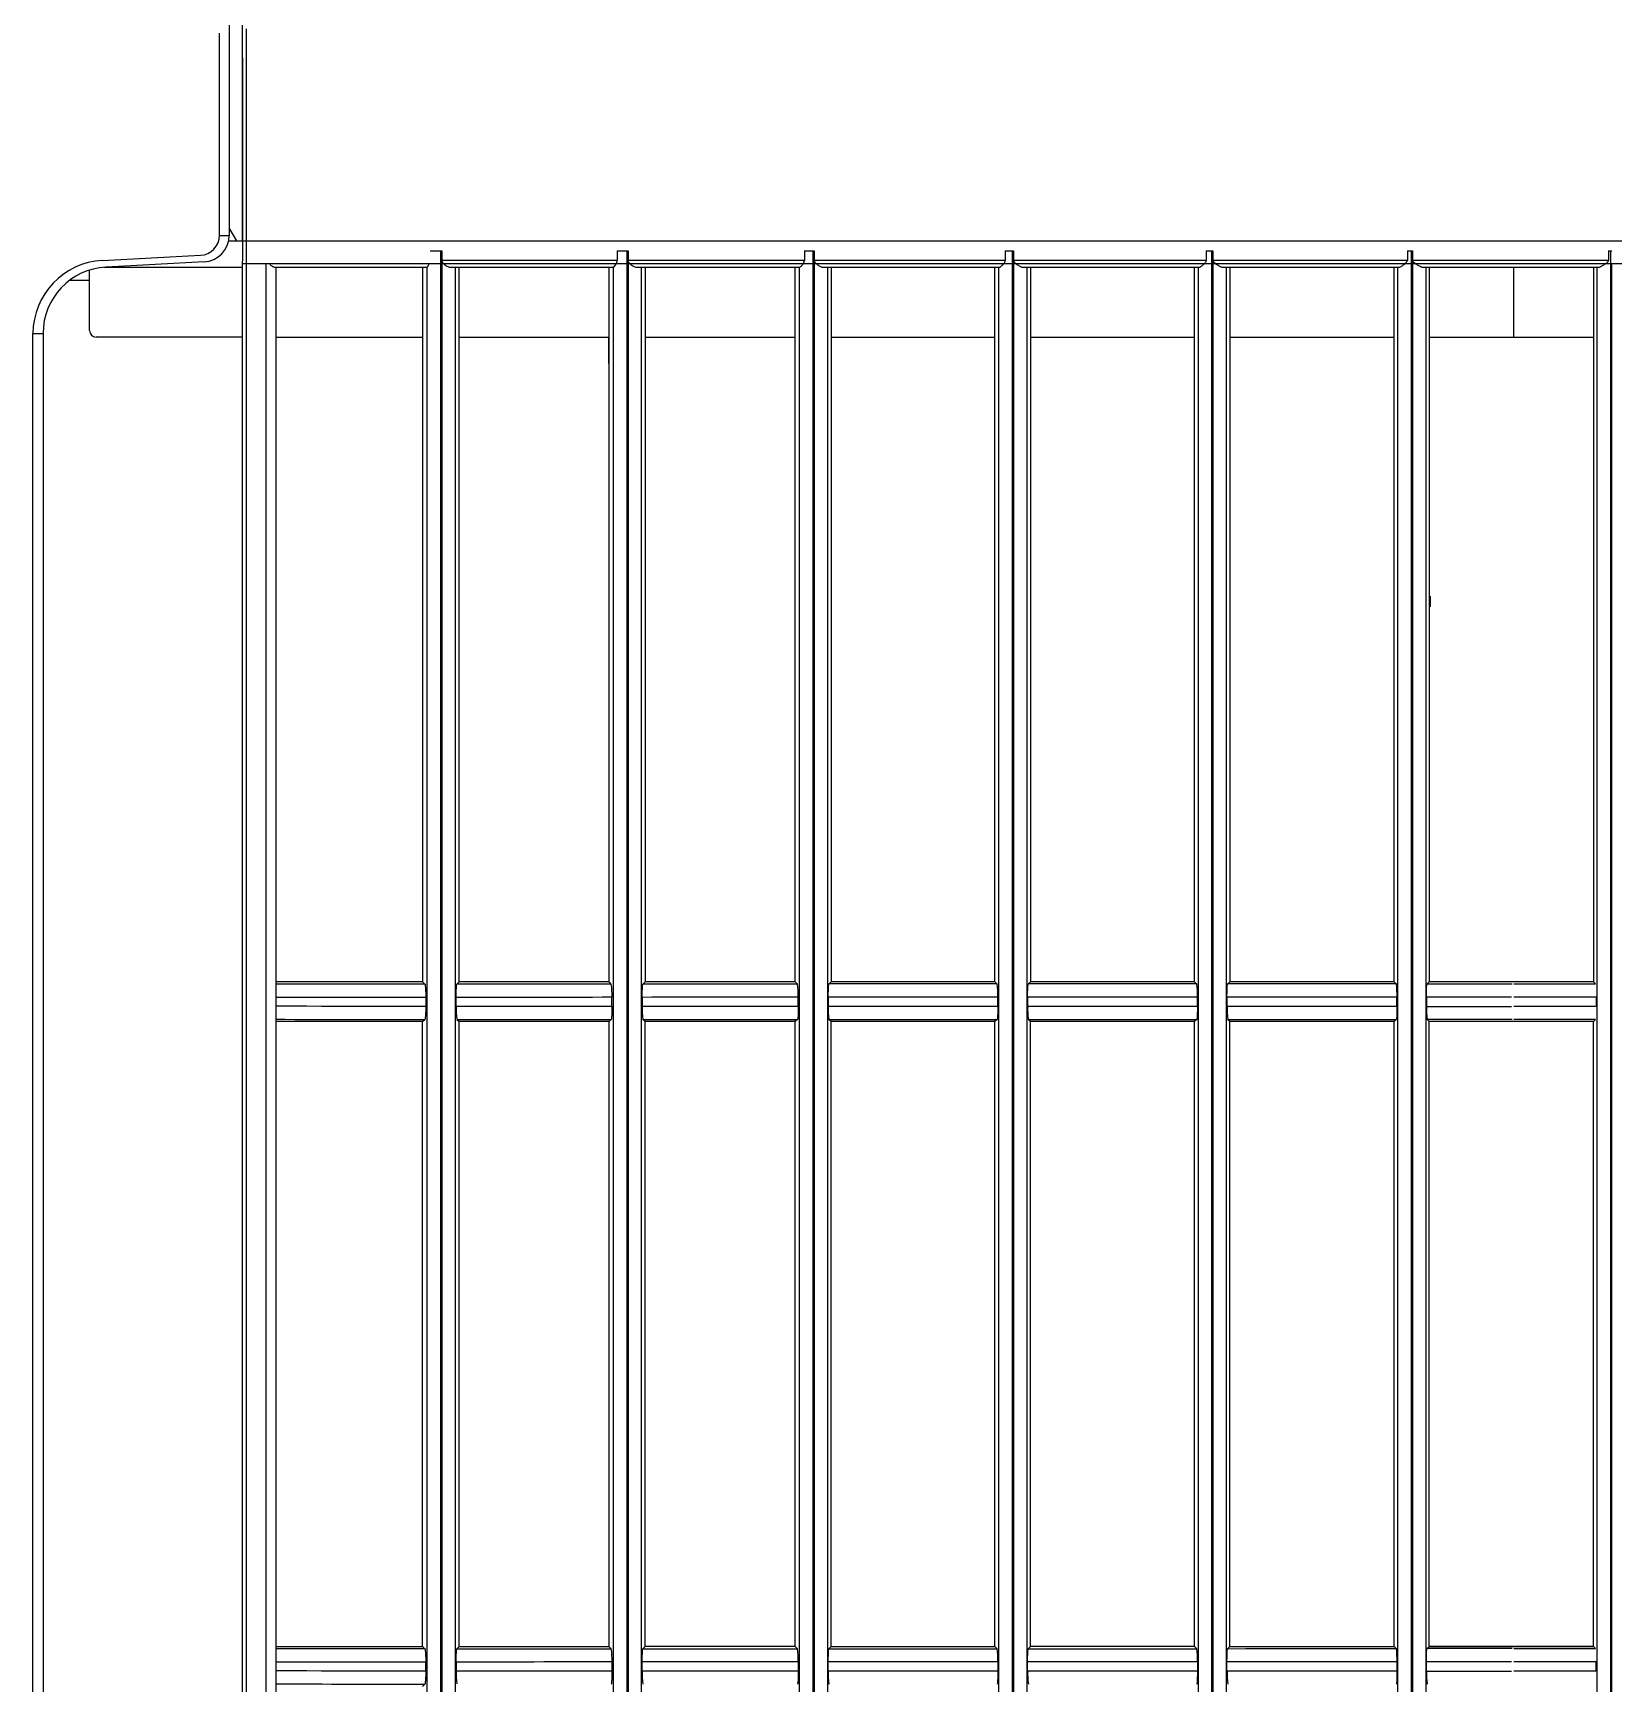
# Model space of a CAD drawing. Header units: centimetres. Extents: x 31 to 22766, y 238 to 3306.
# Drawn here: x 1686.53 to 1698.43, y 1603.71 to 1616.13 of the extents above; entities that cross this region are included whole.
import ezdxf
from ezdxf.xclip import XClip

# ---------------------------------------------------------------- set-up
doc = ezdxf.new("R2010")
doc.units = ezdxf.units.CM
doc.header["$XCLIPFRAME"] = 0

# ---------------------------------------------------------------- blocks, each defined once
blk = doc.blocks.new('fxaq 2.8 kw iç ünite')
at = {"color": 7, "linetype": 'Continuous', "true_color": 0xffffff}
for p, q in [((11468.445, 4091.157), (11468.445, 4110.176)), ((11468.62, 4110.176), (11468.62, 4091.261)), ((11468.52, 4101.536), (11468.52, 4101.561)), ((11468.52, 4101.551), (11531.12, 4101.551)), ((11468.52, 4101.536), (11468.595, 4101.536)), ((11468.601, 4101.533), (11468.595, 4101.536)), ((11468.595, 4101.536), (11468.595, 4100.061)), ((11468.606, 4101.528), (11468.601, 4101.533)), ((11468.611, 4101.523), (11468.606, 4101.528)), ((11468.615, 4101.518), (11468.611, 4101.523)), ((11531.02, 4101.561), (11468.62, 4101.561)), ((11468.618, 4101.512), (11468.615, 4101.518)), ((11468.622, 4101.507), (11468.618, 4101.512)), ((11468.626, 4101.502), (11468.622, 4101.507)), ((11468.629, 4101.496), (11468.626, 4101.502)), ((11468.632, 4101.491), (11468.629, 4101.496)), ((11468.635, 4101.486), (11468.632, 4101.491)), ((11468.638, 4101.482), (11468.635, 4101.486)), ((11468.64, 4101.477), (11468.638, 4101.482)), ((11468.642, 4101.473), (11468.64, 4101.477)), ((11468.644, 4101.469), (11468.642, 4101.473)), ((11468.645, 4101.466), (11468.644, 4101.469)), ((11468.645, 4101.462), (11468.645, 4101.466)), ((11468.645, 4100.143), (11468.645, 4101.462)), ((11530.995, 4101.451), (11468.645, 4101.451)), ((11468.645, 4101.423), (11474.02, 4101.423)), ((11469.17, 4100.187), (11469.17, 4101.423)), ((11474.02, 4101.423), (11474.036, 4101.439)), ((11474.02, 4101.423), (11474.02, 4100.187)), ((11474.036, 4100.825), (11474.036, 4101.439)), ((11474.136, 4101.444), (11474.204, 4101.444)), ((11474.136, 4101.444), (11474.136, 4100.825)), ((11474.204, 4100.825), (11474.204, 4101.444)), ((11474.32, 4101.423), (11474.304, 4101.439)), ((11474.304, 4101.439), (11474.304, 4100.825)), ((11474.32, 4101.423), (11474.32, 4100.187)), ((11479.02, 4101.423), (11474.32, 4101.423)), ((11479.02, 4101.423), (11479.036, 4101.439)), ((11479.02, 4101.423), (11479.02, 4100.83)), ((11479.02, 4100.187), (11479.02, 4101.423)), ((11479.036, 4100.825), (11479.036, 4101.439)), ((11479.204, 4101.444), (11479.136, 4101.444)), ((11479.136, 4101.444), (11479.136, 4100.825)), ((11479.204, 4100.825), (11479.204, 4101.444)), ((11469.17, 4100.825), (11468.645, 4100.825)), ((11474.036, 4100.171), (11474.036, 4100.811)), ((11474.136, 4100.807), (11474.136, 4100.166)), ((11474.304, 4100.811), (11474.304, 4100.171)), ((11479.02, 4100.825), (11479.02, 4100.187)), ((11479.136, 4100.807), (11479.136, 4100.166)), ((11468.645, 4100.187), (11474.02, 4100.187)), ((11468.645, 4100.161), (11530.995, 4100.161)), ((11471.12, 4100.19), (11470.12, 4100.19)), ((11470.2, 4100.19), (11470.2, 4100.187)), ((11471.12, 4100.194), (11471.2, 4100.194)), ((11474.02, 4100.187), (11474.036, 4100.171)), ((11474.038, 4100.17), (11474.036, 4100.171)), ((11474.039, 4100.17), (11474.038, 4100.17)), ((11474.042, 4100.17), (11474.039, 4100.17)), ((11474.045, 4100.169), (11474.042, 4100.17)), ((11474.05, 4100.169), (11474.045, 4100.169)), ((11474.055, 4100.168), (11474.05, 4100.169)), ((11474.061, 4100.168), (11474.055, 4100.168)), ((11474.067, 4100.167), (11474.061, 4100.168)), ((11474.075, 4100.167), (11474.067, 4100.167)), ((11474.082, 4100.167), (11474.075, 4100.167)), ((11474.091, 4100.167), (11474.082, 4100.167)), ((11474.099, 4100.166), (11474.091, 4100.167)), ((11474.108, 4100.166), (11474.099, 4100.166)), ((11474.117, 4100.166), (11474.108, 4100.166)), ((11474.126, 4100.166), (11474.117, 4100.166)), ((11474.136, 4100.166), (11474.126, 4100.166)), ((11474.136, 4100.166), (11474.204, 4100.166)), ((11474.32, 4100.187), (11474.304, 4100.171)), ((11479.02, 4100.187), (11474.32, 4100.187)), ((11479.02, 4100.187), (11479.036, 4100.171)), ((11479.038, 4100.17), (11479.036, 4100.171)), ((11479.039, 4100.17), (11479.038, 4100.17)), ((11479.042, 4100.17), (11479.039, 4100.17)), ((11479.045, 4100.169), (11479.042, 4100.17)), ((11479.05, 4100.169), (11479.045, 4100.169)), ((11479.055, 4100.168), (11479.05, 4100.169)), ((11479.061, 4100.168), (11479.055, 4100.168)), ((11479.067, 4100.167), (11479.061, 4100.168)), ((11479.075, 4100.167), (11479.067, 4100.167)), ((11479.082, 4100.167), (11479.075, 4100.167)), ((11479.091, 4100.167), (11479.082, 4100.167)), ((11479.099, 4100.166), (11479.091, 4100.167)), ((11479.108, 4100.166), (11479.099, 4100.166)), ((11479.117, 4100.166), (11479.108, 4100.166)), ((11479.126, 4100.166), (11479.117, 4100.166)), ((11479.136, 4100.166), (11479.126, 4100.166)), ((11479.204, 4100.166), (11479.136, 4100.166)), ((11468.52, 4100.061), (11531.12, 4100.061)), ((11468.52, 4100.023), (11468.52, 4100.061)), ((11468.52, 4100.051), (11531.12, 4100.051)), ((11468.595, 4100.061), (11468.601, 4100.065)), ((11468.601, 4100.065), (11468.606, 4100.07)), ((11468.606, 4100.07), (11468.61, 4100.075)), ((11468.61, 4100.075), (11468.615, 4100.08)), ((11468.615, 4100.08), (11468.618, 4100.086)), ((11468.618, 4100.086), (11468.622, 4100.091)), ((11468.622, 4100.091), (11468.626, 4100.097)), ((11468.626, 4100.097), (11468.629, 4100.103)), ((11468.629, 4100.103), (11468.632, 4100.108)), ((11468.632, 4100.108), (11468.635, 4100.114)), ((11468.635, 4100.114), (11468.638, 4100.119)), ((11468.638, 4100.119), (11468.64, 4100.124)), ((11468.64, 4100.124), (11468.642, 4100.129)), ((11468.642, 4100.129), (11468.644, 4100.133)), ((11468.644, 4100.133), (11468.645, 4100.138)), ((11468.645, 4100.138), (11468.645, 4100.143)), ((11468.52, 4100.023), (11468.595, 4100.023)), ((11468.595, 4100.023), (11468.595, 4098.561)), ((11468.602, 4100.02), (11468.595, 4100.023)), ((11468.607, 4100.017), (11468.602, 4100.02)), ((11468.611, 4100.012), (11468.607, 4100.017)), ((11468.615, 4100.008), (11468.611, 4100.012)), ((11468.619, 4100.003), (11468.615, 4100.008)), ((11468.623, 4099.998), (11468.619, 4100.003)), ((11468.626, 4099.993), (11468.623, 4099.998)), ((11468.63, 4099.989), (11468.626, 4099.993)), ((11468.633, 4099.984), (11468.63, 4099.989)), ((11468.636, 4099.98), (11468.633, 4099.984)), ((11468.639, 4099.976), (11468.636, 4099.98)), ((11468.641, 4099.972), (11468.639, 4099.976)), ((11468.642, 4099.968), (11468.641, 4099.972)), ((11468.644, 4099.965), (11468.642, 4099.968)), ((11468.645, 4099.962), (11468.644, 4099.965)), ((11468.645, 4099.959), (11468.645, 4099.962)), ((11468.645, 4098.64), (11468.645, 4099.959)), ((11530.995, 4099.951), (11468.645, 4099.951)), ((11474.02, 4099.924), (11468.645, 4099.924)), ((11469.17, 4098.687), (11469.17, 4099.924)), ((11474.036, 4099.94), (11474.02, 4099.924)), ((11474.02, 4099.924), (11474.02, 4098.687)), ((11474.204, 4099.945), (11474.136, 4099.945)), ((11474.204, 4099.945), (11474.214, 4099.945)), ((11474.214, 4099.945), (11474.224, 4099.945)), ((11474.224, 4099.945), (11474.233, 4099.945)), ((11474.233, 4099.945), (11474.241, 4099.945)), ((11474.241, 4099.945), (11474.25, 4099.944)), ((11474.25, 4099.944), (11474.258, 4099.944)), ((11474.258, 4099.944), (11474.266, 4099.944)), ((11474.266, 4099.944), (11474.273, 4099.944)), ((11474.273, 4099.944), (11474.28, 4099.943)), ((11474.28, 4099.943), (11474.286, 4099.943)), ((11474.286, 4099.943), (11474.291, 4099.942)), ((11474.291, 4099.942), (11474.295, 4099.942)), ((11474.295, 4099.942), (11474.299, 4099.941)), ((11474.299, 4099.941), (11474.301, 4099.941)), ((11474.301, 4099.941), (11474.303, 4099.941)), ((11474.303, 4099.941), (11474.304, 4099.94)), ((11474.304, 4099.94), (11474.32, 4099.924)), ((11479.02, 4099.924), (11474.32, 4099.924)), ((11474.32, 4099.924), (11474.32, 4098.687)), ((11479.036, 4099.94), (11479.02, 4099.924)), ((11479.02, 4099.924), (11479.02, 4099.924)), ((11479.02, 4098.688), (11479.02, 4099.924)), ((11479.036, 4099.804), (11479.036, 4099.94)), ((11479.136, 4099.945), (11479.204, 4099.945)), ((11479.204, 4099.945), (11479.214, 4099.945)), ((11479.214, 4099.945), (11479.224, 4099.945)), ((11479.224, 4099.945), (11479.233, 4099.945)), ((11479.233, 4099.945), (11479.241, 4099.945)), ((11479.241, 4099.945), (11479.25, 4099.944)), ((11479.25, 4099.944), (11479.258, 4099.944)), ((11479.258, 4099.944), (11479.266, 4099.944)), ((11479.266, 4099.944), (11479.273, 4099.944)), ((11479.273, 4099.944), (11479.28, 4099.943)), ((11479.28, 4099.943), (11479.286, 4099.943)), ((11479.286, 4099.943), (11479.291, 4099.942)), ((11479.291, 4099.942), (11479.295, 4099.942)), ((11479.295, 4099.942), (11479.299, 4099.941)), ((11479.299, 4099.941), (11479.301, 4099.941)), ((11479.301, 4099.941), (11479.303, 4099.941)), ((11479.036, 4099.673), (11479.036, 4099.804)), ((11479.036, 4099.548), (11479.036, 4099.673)), ((11479.036, 4099.425), (11479.036, 4099.548)), ((11479.036, 4099.304), (11479.036, 4099.425)), ((11479.036, 4099.184), (11479.036, 4099.304)), ((11479.036, 4099.062), (11479.036, 4099.184)), ((11479.036, 4098.936), (11479.036, 4099.062)), ((11479.036, 4098.807), (11479.036, 4098.936)), ((11479.037, 4098.671), (11479.036, 4098.807)), ((11468.645, 4098.687), (11474.02, 4098.687)), ((11474.02, 4098.687), (11474.037, 4098.671)), ((11474.038, 4098.671), (11474.037, 4098.671)), ((11474.04, 4098.67), (11474.038, 4098.671)), ((11474.042, 4098.67), (11474.04, 4098.67)), ((11474.046, 4098.669), (11474.042, 4098.67)), ((11474.05, 4098.669), (11474.046, 4098.669)), ((11474.055, 4098.669), (11474.05, 4098.669)), ((11474.061, 4098.668), (11474.055, 4098.669)), ((11474.067, 4098.668), (11474.061, 4098.668)), ((11474.075, 4098.667), (11474.067, 4098.668)), ((11474.083, 4098.667), (11474.075, 4098.667)), ((11474.091, 4098.667), (11474.083, 4098.667)), ((11474.099, 4098.667), (11474.091, 4098.667)), ((11474.108, 4098.667), (11474.099, 4098.667)), ((11474.117, 4098.666), (11474.108, 4098.667)), ((11474.126, 4098.666), (11474.117, 4098.666)), ((11474.136, 4098.666), (11474.126, 4098.666)), ((11474.136, 4098.666), (11474.204, 4098.666)), ((11474.32, 4098.687), (11474.304, 4098.671)), ((11479.02, 4098.687), (11474.32, 4098.687)), ((11479.02, 4098.687), (11479.02, 4098.688)), ((11479.02, 4098.688), (11479.037, 4098.671)), ((11479.038, 4098.671), (11479.037, 4098.671)), ((11479.04, 4098.67), (11479.038, 4098.671)), ((11479.042, 4098.67), (11479.04, 4098.67)), ((11479.046, 4098.669), (11479.042, 4098.67)), ((11479.05, 4098.669), (11479.046, 4098.669)), ((11479.055, 4098.669), (11479.05, 4098.669)), ((11479.061, 4098.668), (11479.055, 4098.669)), ((11479.067, 4098.668), (11479.061, 4098.668)), ((11479.075, 4098.667), (11479.067, 4098.668)), ((11479.083, 4098.667), (11479.075, 4098.667)), ((11479.091, 4098.667), (11479.083, 4098.667)), ((11479.099, 4098.667), (11479.091, 4098.667)), ((11479.108, 4098.667), (11479.099, 4098.667)), ((11479.117, 4098.666), (11479.108, 4098.667)), ((11479.126, 4098.666), (11479.117, 4098.666)), ((11479.136, 4098.666), (11479.126, 4098.666)), ((11479.204, 4098.666), (11479.136, 4098.666)), ((11468.52, 4098.511), (11468.52, 4098.561)), ((11468.52, 4098.561), (11531.12, 4098.561)), ((11468.52, 4098.551), (11531.12, 4098.551)), ((11468.595, 4098.561), (11468.602, 4098.564)), ((11468.602, 4098.564), (11468.607, 4098.568)), ((11468.607, 4098.568), (11468.611, 4098.573)), ((11468.611, 4098.573), (11468.615, 4098.578)), ((11468.615, 4098.578), (11468.619, 4098.583)), ((11468.619, 4098.583), (11468.623, 4098.589)), ((11468.623, 4098.589), (11468.626, 4098.594)), ((11468.626, 4098.594), (11468.63, 4098.6)), ((11468.63, 4098.6), (11468.633, 4098.605)), ((11468.633, 4098.605), (11468.636, 4098.61)), ((11468.636, 4098.61), (11468.638, 4098.616)), ((11468.638, 4098.616), (11468.641, 4098.62)), ((11468.641, 4098.62), (11468.642, 4098.625)), ((11468.642, 4098.625), (11468.644, 4098.63)), ((11468.644, 4098.63), (11468.645, 4098.635)), ((11468.645, 4098.661), (11530.995, 4098.661)), ((11468.645, 4098.635), (11468.645, 4098.64)), ((11468.52, 4098.511), (11468.595, 4098.511)), ((11468.602, 4098.509), (11468.595, 4098.511)), ((11468.595, 4098.511), (11468.595, 4097.061)), ((11468.607, 4098.506), (11468.602, 4098.509)), ((11468.612, 4098.502), (11468.607, 4098.506)), ((11468.616, 4098.498), (11468.612, 4098.502)), ((11468.62, 4098.494), (11468.616, 4098.498)), ((11468.624, 4098.49), (11468.62, 4098.494)), ((11468.627, 4098.486), (11468.624, 4098.49)), ((11468.63, 4098.482), (11468.627, 4098.486)), ((11468.633, 4098.478), (11468.63, 4098.482)), ((11468.636, 4098.474), (11468.633, 4098.478)), ((11468.639, 4098.47), (11468.636, 4098.474)), ((11468.641, 4098.467), (11468.639, 4098.47)), ((11468.643, 4098.464), (11468.641, 4098.467)), ((11468.644, 4098.461), (11468.643, 4098.464)), ((11468.645, 4098.459), (11468.644, 4098.461)), ((11468.645, 4098.456), (11468.645, 4098.459)), ((11468.645, 4097.136), (11468.645, 4098.456)), ((11530.995, 4098.451), (11468.645, 4098.451)), ((11474.02, 4098.422), (11468.645, 4098.422)), ((11469.17, 4097.188), (11469.17, 4098.422)), ((11474.037, 4098.439), (11474.02, 4098.422)), ((11474.02, 4098.422), (11474.02, 4097.188)), ((11474.204, 4098.444), (11474.136, 4098.444)), ((11474.204, 4098.444), (11474.214, 4098.444)), ((11474.204, 4098.306), (11474.204, 4098.444)), ((11474.214, 4098.444), (11474.224, 4098.444)), ((11474.224, 4098.444), (11474.233, 4098.444)), ((11474.233, 4098.444), (11474.241, 4098.444)), ((11474.241, 4098.444), (11474.25, 4098.443)), ((11474.25, 4098.443), (11474.258, 4098.443)), ((11474.258, 4098.443), (11474.266, 4098.443)), ((11474.266, 4098.443), (11474.273, 4098.443)), ((11474.273, 4098.443), (11474.28, 4098.442)), ((11474.28, 4098.442), (11474.286, 4098.442)), ((11474.286, 4098.442), (11474.291, 4098.441)), ((11474.291, 4098.441), (11474.295, 4098.441)), ((11474.295, 4098.441), (11474.298, 4098.44)), ((11474.298, 4098.44), (11474.301, 4098.44)), ((11474.301, 4098.44), (11474.303, 4098.439)), ((11474.303, 4098.439), (11474.304, 4098.439)), ((11474.304, 4098.439), (11474.32, 4098.422)), ((11474.32, 4098.422), (11474.32, 4097.188)), ((11479.02, 4098.422), (11474.32, 4098.422)), ((11479.037, 4098.439), (11479.02, 4098.422)), ((11479.02, 4098.422), (11479.02, 4097.188)), ((11479.02, 4098.422), (11479.02, 4098.422)), ((11479.037, 4098.302), (11479.037, 4098.439)), ((11479.136, 4098.444), (11479.204, 4098.444)), ((11479.204, 4098.444), (11479.214, 4098.444)), ((11479.204, 4098.306), (11479.204, 4098.444)), ((11479.214, 4098.444), (11479.224, 4098.444)), ((11479.224, 4098.444), (11479.233, 4098.444)), ((11479.233, 4098.444), (11479.241, 4098.444)), ((11479.241, 4098.444), (11479.25, 4098.443)), ((11479.25, 4098.443), (11479.258, 4098.443)), ((11479.258, 4098.443), (11479.266, 4098.443)), ((11479.266, 4098.443), (11479.273, 4098.443)), ((11479.273, 4098.443), (11479.28, 4098.442)), ((11479.28, 4098.442), (11479.286, 4098.442)), ((11479.286, 4098.442), (11479.291, 4098.441)), ((11479.291, 4098.441), (11479.295, 4098.441)), ((11479.295, 4098.441), (11479.298, 4098.44)), ((11479.298, 4098.44), (11479.301, 4098.44)), ((11479.301, 4098.44), (11479.303, 4098.439)), ((11474.204, 4098.175), (11474.204, 4098.306)), ((11479.037, 4098.172), (11479.037, 4098.302)), ((11479.204, 4098.175), (11479.204, 4098.306)), ((11474.204, 4098.049), (11474.204, 4098.175)), ((11479.037, 4098.047), (11479.037, 4098.172)), ((11479.204, 4098.049), (11479.204, 4098.175)), ((11474.204, 4097.925), (11474.204, 4098.049)), ((11479.037, 4097.924), (11479.037, 4098.047)), ((11479.204, 4097.925), (11479.204, 4098.049)), ((11474.204, 4097.804), (11474.204, 4097.925)), ((11479.037, 4097.804), (11479.037, 4097.924)), ((11479.204, 4097.804), (11479.204, 4097.925)), ((11474.204, 4097.682), (11474.204, 4097.804)), ((11479.037, 4097.683), (11479.037, 4097.804)), ((11479.204, 4097.682), (11479.204, 4097.804)), ((11474.204, 4097.559), (11474.204, 4097.682)), ((11479.037, 4097.561), (11479.037, 4097.683)), ((11479.204, 4097.559), (11479.204, 4097.682)), ((11474.204, 4097.433), (11474.204, 4097.559)), ((11479.037, 4097.436), (11479.037, 4097.561)), ((11479.204, 4097.433), (11479.204, 4097.559)), ((11474.204, 4097.303), (11474.204, 4097.433)), ((11479.037, 4097.307), (11479.037, 4097.436)), ((11479.204, 4097.303), (11479.204, 4097.433)), ((11474.204, 4097.167), (11474.204, 4097.303)), ((11479.037, 4097.172), (11479.037, 4097.307)), ((11479.204, 4097.167), (11479.204, 4097.303)), ((11468.645, 4097.188), (11474.02, 4097.188)), ((11474.02, 4097.188), (11474.037, 4097.172)), ((11474.32, 4097.188), (11474.304, 4097.172)), ((11479.02, 4097.188), (11474.32, 4097.188)), ((11479.02, 4097.188), (11479.037, 4097.172)), ((11479.02, 4097.188), (11479.02, 4097.188)), ((11468.52, 4097.061), (11531.12, 4097.061)), ((11468.52, 4096.999), (11468.52, 4097.061)), ((11468.52, 4097.051), (11531.12, 4097.051)), ((11468.595, 4097.061), (11468.602, 4097.063)), ((11468.602, 4097.063), (11468.607, 4097.067)), ((11468.607, 4097.067), (11468.611, 4097.071)), ((11468.611, 4097.071), (11468.616, 4097.076)), ((11468.616, 4097.076), (11468.62, 4097.081)), ((11468.62, 4097.081), (11468.623, 4097.086)), ((11468.623, 4097.086), (11468.627, 4097.091)), ((11468.627, 4097.091), (11468.63, 4097.097)), ((11468.63, 4097.097), (11468.633, 4097.102)), ((11468.633, 4097.102), (11468.636, 4097.107)), ((11468.636, 4097.107), (11468.639, 4097.112)), ((11468.639, 4097.112), (11468.641, 4097.117)), ((11468.641, 4097.117), (11468.643, 4097.122)), ((11468.643, 4097.122), (11468.644, 4097.127)), ((11468.644, 4097.127), (11468.645, 4097.132)), ((11468.645, 4097.161), (11530.995, 4097.161)), ((11468.645, 4097.132), (11468.645, 4097.136)), ((11474.038, 4097.171), (11474.037, 4097.172)), ((11474.04, 4097.171), (11474.038, 4097.171)), ((11474.042, 4097.17), (11474.04, 4097.171)), ((11474.046, 4097.17), (11474.042, 4097.17)), ((11474.05, 4097.169), (11474.046, 4097.17)), ((11474.055, 4097.169), (11474.05, 4097.169)), ((11474.061, 4097.169), (11474.055, 4097.169)), ((11474.067, 4097.168), (11474.061, 4097.169)), ((11474.075, 4097.168), (11474.067, 4097.168)), ((11474.083, 4097.168), (11474.075, 4097.168)), ((11474.091, 4097.167), (11474.083, 4097.168)), ((11474.099, 4097.167), (11474.091, 4097.167)), ((11474.108, 4097.167), (11474.099, 4097.167)), ((11474.117, 4097.167), (11474.108, 4097.167)), ((11474.127, 4097.167), (11474.117, 4097.167)), ((11474.137, 4097.167), (11474.127, 4097.167)), ((11474.137, 4097.167), (11474.204, 4097.167)), ((11479.038, 4097.171), (11479.037, 4097.172)), ((11479.04, 4097.171), (11479.038, 4097.171)), ((11479.042, 4097.17), (11479.04, 4097.171)), ((11479.046, 4097.17), (11479.042, 4097.17)), ((11479.05, 4097.169), (11479.046, 4097.17)), ((11479.055, 4097.169), (11479.05, 4097.169)), ((11479.061, 4097.169), (11479.055, 4097.169)), ((11479.067, 4097.168), (11479.061, 4097.169)), ((11479.075, 4097.168), (11479.067, 4097.168)), ((11479.083, 4097.168), (11479.075, 4097.168)), ((11479.091, 4097.167), (11479.083, 4097.168)), ((11479.099, 4097.167), (11479.091, 4097.167)), ((11479.108, 4097.167), (11479.099, 4097.167)), ((11479.117, 4097.167), (11479.108, 4097.167)), ((11479.127, 4097.167), (11479.117, 4097.167)), ((11479.137, 4097.167), (11479.127, 4097.167)), ((11479.204, 4097.167), (11479.137, 4097.167)), ((11468.52, 4096.999), (11468.595, 4096.999)), ((11468.595, 4096.999), (11468.595, 4095.561)), ((11468.601, 4096.998), (11468.595, 4096.999)), ((11468.607, 4096.996), (11468.601, 4096.998)), ((11468.612, 4096.993), (11468.607, 4096.996)), ((11468.616, 4096.989), (11468.612, 4096.993)), ((11468.62, 4096.986), (11468.616, 4096.989)), ((11468.624, 4096.982), (11468.62, 4096.986)), ((11468.627, 4096.978), (11468.624, 4096.982)), ((11468.631, 4096.975), (11468.627, 4096.978)), ((11468.634, 4096.971), (11468.631, 4096.975)), ((11468.637, 4096.968), (11468.634, 4096.971)), ((11468.639, 4096.965), (11468.637, 4096.968)), ((11468.641, 4096.962), (11468.639, 4096.965)), ((11468.643, 4096.96), (11468.641, 4096.962)), ((11468.644, 4096.958), (11468.643, 4096.96)), ((11468.645, 4096.956), (11468.644, 4096.958)), ((11468.645, 4096.954), (11468.645, 4096.956)), ((11468.645, 4095.633), (11468.645, 4096.954)), ((11530.995, 4096.951), (11468.645, 4096.951)), ((11474.037, 4096.938), (11474.02, 4096.921)), ((11474.204, 4096.943), (11474.137, 4096.943)), ((11474.204, 4096.805), (11474.204, 4096.943)), ((11474.204, 4096.943), (11474.214, 4096.943)), ((11474.214, 4096.943), (11474.224, 4096.943)), ((11474.224, 4096.943), (11474.233, 4096.943)), ((11474.233, 4096.943), (11474.241, 4096.942)), ((11474.241, 4096.942), (11474.25, 4096.942)), ((11474.25, 4096.942), (11474.258, 4096.942)), ((11474.258, 4096.942), (11474.266, 4096.942)), ((11474.266, 4096.942), (11474.274, 4096.941)), ((11474.274, 4096.941), (11474.28, 4096.941)), ((11474.28, 4096.941), (11474.286, 4096.941)), ((11474.286, 4096.941), (11474.291, 4096.94)), ((11474.291, 4096.94), (11474.295, 4096.94)), ((11474.295, 4096.94), (11474.298, 4096.939)), ((11474.298, 4096.939), (11474.301, 4096.939)), ((11474.301, 4096.939), (11474.302, 4096.938)), ((11474.302, 4096.938), (11474.304, 4096.938)), ((11474.304, 4096.938), (11474.32, 4096.921)), ((11479.037, 4096.938), (11479.02, 4096.921)), ((11479.037, 4096.801), (11479.037, 4096.938)), ((11479.137, 4096.943), (11479.204, 4096.943)), ((11479.204, 4096.805), (11479.204, 4096.943)), ((11479.204, 4096.943), (11479.214, 4096.943)), ((11479.214, 4096.943), (11479.224, 4096.943)), ((11479.224, 4096.943), (11479.233, 4096.943)), ((11479.233, 4096.943), (11479.241, 4096.942)), ((11479.241, 4096.942), (11479.25, 4096.942)), ((11479.25, 4096.942), (11479.258, 4096.942)), ((11479.258, 4096.942), (11479.266, 4096.942)), ((11479.266, 4096.942), (11479.274, 4096.941)), ((11479.274, 4096.941), (11479.28, 4096.941)), ((11479.28, 4096.941), (11479.286, 4096.941)), ((11479.286, 4096.941), (11479.291, 4096.94)), ((11479.291, 4096.94), (11479.295, 4096.94)), ((11479.295, 4096.94), (11479.298, 4096.939)), ((11479.298, 4096.939), (11479.301, 4096.939)), ((11479.301, 4096.939), (11479.302, 4096.938)), ((11479.302, 4096.938), (11479.304, 4096.938)), ((11474.02, 4096.921), (11468.645, 4096.921)), ((11469.17, 4095.689), (11469.17, 4096.921)), ((11474.02, 4096.921), (11474.02, 4095.689)), ((11474.204, 4096.674), (11474.204, 4096.805)), ((11474.32, 4096.921), (11474.32, 4095.689)), ((11479.02, 4096.921), (11474.32, 4096.921)), ((11479.02, 4096.921), (11479.02, 4096.921)), ((11479.02, 4096.788), (11479.02, 4096.921)), ((11479.204, 4096.674), (11479.204, 4096.805)), ((11479.02, 4096.661), (11479.02, 4096.788)), ((11479.037, 4096.671), (11479.037, 4096.801)), ((11474.204, 4096.547), (11474.204, 4096.674)), ((11479.02, 4096.539), (11479.02, 4096.661)), ((11479.037, 4096.546), (11479.037, 4096.671)), ((11479.204, 4096.547), (11479.204, 4096.674)), ((11474.204, 4096.424), (11474.204, 4096.547)), ((11479.02, 4096.42), (11479.02, 4096.539)), ((11479.037, 4096.423), (11479.037, 4096.546)), ((11479.204, 4096.424), (11479.204, 4096.547)), ((11474.204, 4096.303), (11474.204, 4096.424)), ((11479.02, 4096.303), (11479.02, 4096.42)), ((11479.037, 4096.303), (11479.037, 4096.423)), ((11479.204, 4096.303), (11479.204, 4096.424)), ((11474.204, 4096.181), (11474.204, 4096.303)), ((11474.204, 4096.059), (11474.204, 4096.181)), ((11479.02, 4096.185), (11479.02, 4096.303)), ((11479.02, 4096.067), (11479.02, 4096.185)), ((11479.037, 4096.182), (11479.037, 4096.303)), ((11479.037, 4096.06), (11479.037, 4096.182)), ((11479.204, 4096.181), (11479.204, 4096.303)), ((11479.204, 4096.059), (11479.204, 4096.181)), ((11474.204, 4095.933), (11474.204, 4096.059)), ((11479.02, 4095.946), (11479.02, 4096.067)), ((11479.037, 4095.936), (11479.037, 4096.06)), ((11479.204, 4095.933), (11479.204, 4096.059)), ((11474.204, 4095.803), (11474.204, 4095.933)), ((11479.02, 4095.82), (11479.02, 4095.946)), ((11479.037, 4095.807), (11479.037, 4095.936)), ((11479.204, 4095.803), (11479.204, 4095.933)), ((11479.02, 4095.689), (11479.02, 4095.82)), ((11468.645, 4095.689), (11474.02, 4095.689)), ((11474.02, 4095.689), (11474.037, 4095.672)), ((11474.204, 4095.667), (11474.204, 4095.803)), ((11474.32, 4095.689), (11474.304, 4095.672)), ((11479.02, 4095.689), (11474.32, 4095.689)), ((11479.02, 4095.689), (11479.037, 4095.672)), ((11479.02, 4095.689), (11479.02, 4095.689)), ((11479.037, 4095.672), (11479.037, 4095.807)), ((11479.204, 4095.667), (11479.204, 4095.803)), ((11468.52, 4095.561), (11531.12, 4095.561)), ((11468.52, 4095.489), (11468.52, 4095.561)), ((11468.595, 4095.561), (11468.601, 4095.563)), ((11468.601, 4095.563), (11468.607, 4095.566)), ((11468.607, 4095.566), (11468.612, 4095.57)), ((11468.612, 4095.57), (11468.616, 4095.574)), ((11468.616, 4095.574), (11468.62, 4095.579)), ((11468.62, 4095.579), (11468.624, 4095.584)), ((11468.624, 4095.584), (11468.627, 4095.589)), ((11468.627, 4095.589), (11468.631, 4095.594)), ((11468.631, 4095.594), (11468.634, 4095.599)), ((11468.634, 4095.599), (11468.636, 4095.604)), ((11468.636, 4095.604), (11468.639, 4095.609)), ((11468.639, 4095.609), (11468.641, 4095.614)), ((11468.641, 4095.614), (11468.643, 4095.619)), ((11468.643, 4095.619), (11468.644, 4095.624)), ((11468.644, 4095.624), (11468.645, 4095.629)), ((11468.645, 4095.661), (11530.995, 4095.661)), ((11468.645, 4095.629), (11468.645, 4095.633)), ((11474.038, 4095.672), (11474.037, 4095.672)), ((11474.04, 4095.671), (11474.038, 4095.672)), ((11474.043, 4095.671), (11474.04, 4095.671)), ((11474.046, 4095.67), (11474.043, 4095.671)), ((11474.05, 4095.67), (11474.046, 4095.67)), ((11474.055, 4095.669), (11474.05, 4095.67)), ((11474.061, 4095.669), (11474.055, 4095.669)), ((11474.068, 4095.669), (11474.061, 4095.669)), ((11474.075, 4095.668), (11474.068, 4095.669)), ((11474.083, 4095.668), (11474.075, 4095.668)), ((11474.091, 4095.668), (11474.083, 4095.668)), ((11474.099, 4095.667), (11474.091, 4095.668)), ((11474.108, 4095.667), (11474.099, 4095.667)), ((11474.117, 4095.667), (11474.108, 4095.667)), ((11474.127, 4095.667), (11474.117, 4095.667)), ((11474.137, 4095.667), (11474.127, 4095.667)), ((11474.137, 4095.667), (11474.204, 4095.667)), ((11479.038, 4095.672), (11479.037, 4095.672)), ((11479.04, 4095.671), (11479.038, 4095.672)), ((11479.043, 4095.671), (11479.04, 4095.671)), ((11479.046, 4095.67), (11479.043, 4095.671)), ((11479.05, 4095.67), (11479.046, 4095.67)), ((11479.055, 4095.669), (11479.05, 4095.67)), ((11479.061, 4095.669), (11479.055, 4095.669)), ((11479.068, 4095.669), (11479.061, 4095.669)), ((11479.075, 4095.668), (11479.068, 4095.669)), ((11479.083, 4095.668), (11479.075, 4095.668)), ((11479.091, 4095.668), (11479.083, 4095.668)), ((11479.099, 4095.667), (11479.091, 4095.668)), ((11479.108, 4095.667), (11479.099, 4095.667)), ((11479.117, 4095.667), (11479.108, 4095.667)), ((11479.127, 4095.667), (11479.117, 4095.667)), ((11479.137, 4095.667), (11479.127, 4095.667)), ((11479.204, 4095.667), (11479.137, 4095.667)), ((11468.52, 4095.551), (11531.12, 4095.551)), ((11468.52, 4095.489), (11468.595, 4095.489)), ((11468.595, 4095.489), (11468.595, 4094.161)), ((11468.645, 4094.231), (11468.645, 4095.452)), ((11530.995, 4095.451), (11468.645, 4095.451)), ((11474.037, 4095.436), (11474.02, 4095.419)), ((11474.204, 4095.442), (11474.137, 4095.442)), ((11474.204, 4095.442), (11474.214, 4095.442)), ((11474.204, 4095.315), (11474.204, 4095.442)), ((11474.214, 4095.442), (11474.224, 4095.442)), ((11474.224, 4095.442), (11474.233, 4095.441)), ((11474.233, 4095.441), (11474.241, 4095.441)), ((11474.241, 4095.441), (11474.25, 4095.441)), ((11474.25, 4095.441), (11474.258, 4095.441)), ((11474.258, 4095.441), (11474.266, 4095.44)), ((11474.266, 4095.44), (11474.274, 4095.44)), ((11474.274, 4095.44), (11474.28, 4095.44)), ((11474.28, 4095.44), (11474.286, 4095.439)), ((11474.286, 4095.439), (11474.291, 4095.439)), ((11474.291, 4095.439), (11474.295, 4095.438)), ((11474.295, 4095.438), (11474.298, 4095.438)), ((11474.298, 4095.438), (11474.3, 4095.437)), ((11474.3, 4095.437), (11474.302, 4095.437)), ((11474.302, 4095.437), (11474.303, 4095.436)), ((11474.303, 4095.436), (11474.32, 4095.419)), ((11479.037, 4095.436), (11479.02, 4095.419)), ((11479.037, 4095.311), (11479.037, 4095.436)), ((11479.137, 4095.442), (11479.204, 4095.442)), ((11479.204, 4095.442), (11479.214, 4095.442)), ((11479.204, 4095.315), (11479.204, 4095.442)), ((11479.214, 4095.442), (11479.224, 4095.442)), ((11479.224, 4095.442), (11479.233, 4095.441)), ((11479.233, 4095.441), (11479.241, 4095.441)), ((11479.241, 4095.441), (11479.25, 4095.441)), ((11479.25, 4095.441), (11479.258, 4095.441)), ((11479.258, 4095.441), (11479.266, 4095.44)), ((11479.266, 4095.44), (11479.274, 4095.44)), ((11479.274, 4095.44), (11479.28, 4095.44)), ((11479.28, 4095.44), (11479.286, 4095.439)), ((11479.286, 4095.439), (11479.291, 4095.439)), ((11479.291, 4095.439), (11479.295, 4095.438)), ((11479.295, 4095.438), (11479.298, 4095.438)), ((11479.298, 4095.438), (11479.3, 4095.437)), ((11479.3, 4095.437), (11479.302, 4095.437)), ((11479.302, 4095.437), (11479.303, 4095.436)), ((11474.02, 4095.419), (11468.645, 4095.419)), ((11469.17, 4094.289), (11469.17, 4095.419)), ((11474.02, 4095.419), (11474.02, 4094.289)), ((11474.204, 4095.194), (11474.204, 4095.315)), ((11474.32, 4095.419), (11474.32, 4094.289)), ((11479.02, 4095.419), (11474.32, 4095.419)), ((11479.02, 4095.419), (11479.02, 4094.29)), ((11479.02, 4095.419), (11479.02, 4095.419)), ((11479.204, 4095.194), (11479.204, 4095.315)), ((11474.204, 4095.077), (11474.204, 4095.194)), ((11479.037, 4095.191), (11479.037, 4095.311)), ((11479.037, 4095.075), (11479.037, 4095.191)), ((11479.204, 4095.077), (11479.204, 4095.194)), ((11474.204, 4094.964), (11474.204, 4095.077)), ((11479.037, 4094.963), (11479.037, 4095.075)), ((11479.204, 4094.964), (11479.204, 4095.077)), ((11474.203, 4094.852), (11474.204, 4094.964)), ((11479.037, 4094.852), (11479.037, 4094.963)), ((11479.203, 4094.852), (11479.204, 4094.964)), ((11474.203, 4094.74), (11474.203, 4094.852)), ((11479.037, 4094.741), (11479.037, 4094.852)), ((11479.203, 4094.74), (11479.203, 4094.852)), ((11474.203, 4094.627), (11474.203, 4094.74)), ((11479.037, 4094.629), (11479.037, 4094.741)), ((11479.203, 4094.627), (11479.203, 4094.74)), ((11474.203, 4094.512), (11474.203, 4094.627)), ((11479.037, 4094.515), (11479.037, 4094.629)), ((11479.203, 4094.512), (11479.203, 4094.627)), ((11474.203, 4094.392), (11474.203, 4094.512)), ((11479.037, 4094.397), (11479.037, 4094.515)), ((11479.203, 4094.392), (11479.203, 4094.512)), ((11474.203, 4094.268), (11474.203, 4094.392)), ((11479.037, 4094.273), (11479.037, 4094.397)), ((11479.203, 4094.268), (11479.203, 4094.392)), ((11468.629, 4094.189), (11468.633, 4094.195)), ((11468.633, 4094.195), (11468.636, 4094.201)), ((11468.636, 4094.201), (11468.639, 4094.207)), ((11468.639, 4094.207), (11468.641, 4094.213)), ((11468.641, 4094.213), (11468.643, 4094.219)), ((11468.643, 4094.219), (11468.645, 4094.225)), ((11468.645, 4094.289), (11474.02, 4094.289)), ((11468.645, 4094.261), (11530.995, 4094.261)), ((11468.645, 4094.225), (11468.645, 4094.231)), ((11474.02, 4094.289), (11474.037, 4094.273)), ((11474.039, 4094.272), (11474.037, 4094.273)), ((11474.041, 4094.272), (11474.039, 4094.272)), ((11474.043, 4094.271), (11474.041, 4094.272)), ((11474.046, 4094.271), (11474.043, 4094.271)), ((11474.05, 4094.27), (11474.046, 4094.271)), ((11474.055, 4094.27), (11474.05, 4094.27)), ((11474.061, 4094.269), (11474.055, 4094.27)), ((11474.068, 4094.269), (11474.061, 4094.269)), ((11474.075, 4094.269), (11474.068, 4094.269)), ((11474.083, 4094.268), (11474.075, 4094.269)), ((11474.091, 4094.268), (11474.083, 4094.268)), ((11474.1, 4094.268), (11474.091, 4094.268)), ((11474.108, 4094.268), (11474.1, 4094.268)), ((11474.117, 4094.268), (11474.108, 4094.268)), ((11474.127, 4094.268), (11474.117, 4094.268)), ((11474.137, 4094.268), (11474.127, 4094.268)), ((11474.137, 4094.268), (11474.203, 4094.268)), ((11474.32, 4094.289), (11474.303, 4094.273)), ((11479.02, 4094.289), (11474.32, 4094.289)), ((11479.02, 4094.289), (11479.02, 4094.29)), ((11479.02, 4094.29), (11479.037, 4094.273)), ((11479.039, 4094.272), (11479.037, 4094.273)), ((11479.041, 4094.272), (11479.039, 4094.272)), ((11479.043, 4094.271), (11479.041, 4094.272)), ((11479.046, 4094.271), (11479.043, 4094.271)), ((11479.05, 4094.27), (11479.046, 4094.271)), ((11479.055, 4094.27), (11479.05, 4094.27)), ((11479.061, 4094.269), (11479.055, 4094.27)), ((11479.068, 4094.269), (11479.061, 4094.269)), ((11479.075, 4094.269), (11479.068, 4094.269)), ((11479.083, 4094.268), (11479.075, 4094.269)), ((11479.091, 4094.268), (11479.083, 4094.268)), ((11479.1, 4094.268), (11479.091, 4094.268)), ((11479.108, 4094.268), (11479.1, 4094.268)), ((11479.117, 4094.268), (11479.108, 4094.268)), ((11479.127, 4094.268), (11479.117, 4094.268)), ((11479.137, 4094.268), (11479.127, 4094.268)), ((11479.203, 4094.268), (11479.137, 4094.268)), ((11468.52, 4094.161), (11531.12, 4094.161)), ((11468.52, 4094.08), (11468.52, 4094.161)), ((11468.52, 4094.151), (11531.12, 4094.151)), ((11468.52, 4094.08), (11468.595, 4094.08)), ((11468.595, 4094.161), (11468.603, 4094.163)), ((11468.595, 4094.08), (11468.595, 4092.761)), ((11468.603, 4094.163), (11468.609, 4094.167)), ((11468.609, 4094.167), (11468.615, 4094.171)), ((11468.615, 4094.171), (11468.62, 4094.177)), ((11468.62, 4094.177), (11468.625, 4094.183)), ((11468.625, 4094.183), (11468.629, 4094.189)), ((11468.645, 4092.828), (11468.645, 4094.051)), ((11530.995, 4094.051), (11468.645, 4094.051)), ((11474.02, 4094.018), (11468.645, 4094.018)), ((11469.17, 4092.89), (11469.17, 4094.018)), ((11469.17, 4094.013), (11469.37, 4094.013)), ((11469.37, 4094.018), (11469.37, 4094.013)), ((11474.037, 4094.035), (11474.02, 4094.018)), ((11474.02, 4094.018), (11474.02, 4092.89)), ((11474.203, 4094.04), (11474.137, 4094.04)), ((11474.203, 4094.04), (11474.214, 4094.04)), ((11474.203, 4093.914), (11474.203, 4094.04)), ((11474.214, 4094.04), (11474.223, 4094.04)), ((11474.223, 4094.04), (11474.233, 4094.04)), ((11474.233, 4094.04), (11474.241, 4094.04)), ((11474.241, 4094.04), (11474.25, 4094.04)), ((11474.25, 4094.04), (11474.259, 4094.039)), ((11474.259, 4094.039), (11474.266, 4094.039)), ((11474.266, 4094.039), (11474.274, 4094.039)), ((11474.274, 4094.039), (11474.28, 4094.038)), ((11474.28, 4094.038), (11474.286, 4094.038)), ((11474.286, 4094.038), (11474.291, 4094.038)), ((11474.291, 4094.038), (11474.294, 4094.037)), ((11474.294, 4094.037), (11474.298, 4094.037)), ((11474.298, 4094.037), (11474.3, 4094.036)), ((11474.3, 4094.036), (11474.302, 4094.036)), ((11474.302, 4094.036), (11474.303, 4094.035)), ((11474.303, 4094.035), (11474.32, 4094.018)), ((11474.32, 4094.018), (11474.32, 4092.89)), ((11479.02, 4094.018), (11474.32, 4094.018)), ((11479.037, 4094.035), (11479.02, 4094.017)), ((11479.02, 4094.018), (11479.02, 4094.017)), ((11479.02, 4092.891), (11479.02, 4094.017)), ((11479.037, 4093.909), (11479.037, 4094.035)), ((11479.137, 4094.04), (11479.203, 4094.04)), ((11479.203, 4094.04), (11479.214, 4094.04)), ((11479.203, 4093.914), (11479.203, 4094.04)), ((11479.214, 4094.04), (11479.223, 4094.04)), ((11479.223, 4094.04), (11479.233, 4094.04)), ((11479.233, 4094.04), (11479.241, 4094.04)), ((11479.241, 4094.04), (11479.25, 4094.04)), ((11479.25, 4094.04), (11479.259, 4094.039)), ((11479.259, 4094.039), (11479.266, 4094.039)), ((11479.266, 4094.039), (11479.274, 4094.039)), ((11479.274, 4094.039), (11479.28, 4094.038)), ((11479.28, 4094.038), (11479.286, 4094.038)), ((11479.286, 4094.038), (11479.291, 4094.038)), ((11479.291, 4094.038), (11479.294, 4094.037)), ((11479.294, 4094.037), (11479.298, 4094.037)), ((11479.298, 4094.037), (11479.3, 4094.036)), ((11479.3, 4094.036), (11479.302, 4094.036)), ((11479.302, 4094.036), (11479.303, 4094.035)), ((11474.203, 4093.793), (11474.203, 4093.914)), ((11479.038, 4093.79), (11479.037, 4093.909)), ((11479.203, 4093.793), (11479.203, 4093.914)), ((11474.203, 4093.676), (11474.203, 4093.793)), ((11479.038, 4093.674), (11479.038, 4093.79)), ((11479.203, 4093.676), (11479.203, 4093.793)), ((11474.203, 4093.563), (11474.203, 4093.676)), ((11479.038, 4093.562), (11479.038, 4093.674)), ((11479.203, 4093.563), (11479.203, 4093.676)), ((11474.203, 4093.451), (11474.203, 4093.563)), ((11474.203, 4093.34), (11474.203, 4093.451)), ((11479.038, 4093.451), (11479.038, 4093.562)), ((11479.038, 4093.341), (11479.038, 4093.451)), ((11479.203, 4093.451), (11479.203, 4093.563)), ((11479.203, 4093.34), (11479.203, 4093.451)), ((11474.203, 4093.227), (11474.203, 4093.34)), ((11479.038, 4093.229), (11479.038, 4093.341)), ((11479.203, 4093.227), (11479.203, 4093.34)), ((11474.203, 4093.112), (11474.203, 4093.227)), ((11479.038, 4093.115), (11479.038, 4093.229)), ((11479.203, 4093.112), (11479.203, 4093.227)), ((11474.203, 4092.993), (11474.203, 4093.112)), ((11479.038, 4092.997), (11479.038, 4093.115)), ((11479.203, 4092.993), (11479.203, 4093.112)), ((11474.203, 4092.868), (11474.203, 4092.993)), ((11479.038, 4092.873), (11479.038, 4092.997)), ((11479.203, 4092.868), (11479.203, 4092.993)), ((11474.02, 4092.89), (11468.645, 4092.89)), ((11468.645, 4092.861), (11530.995, 4092.861)), ((11468.645, 4092.822), (11468.645, 4092.828)), ((11474.038, 4092.873), (11474.02, 4092.89)), ((11474.039, 4092.873), (11474.038, 4092.873)), ((11474.041, 4092.872), (11474.039, 4092.873)), ((11474.043, 4092.872), (11474.041, 4092.872)), ((11474.047, 4092.871), (11474.043, 4092.872)), ((11474.051, 4092.871), (11474.047, 4092.871)), ((11474.055, 4092.87), (11474.051, 4092.871)), ((11474.061, 4092.87), (11474.055, 4092.87)), ((11474.068, 4092.87), (11474.061, 4092.87)), ((11474.075, 4092.869), (11474.068, 4092.87)), ((11474.083, 4092.869), (11474.075, 4092.869)), ((11474.091, 4092.869), (11474.083, 4092.869)), ((11474.1, 4092.868), (11474.091, 4092.869)), ((11474.109, 4092.868), (11474.1, 4092.868)), ((11474.118, 4092.868), (11474.109, 4092.868)), ((11474.127, 4092.868), (11474.118, 4092.868)), ((11474.138, 4092.868), (11474.127, 4092.868)), ((11474.203, 4092.868), (11474.138, 4092.868)), ((11474.303, 4092.873), (11474.32, 4092.89)), ((11479.02, 4092.89), (11474.32, 4092.89)), ((11479.02, 4092.89), (11479.02, 4092.891)), ((11479.038, 4092.873), (11479.02, 4092.891)), ((11479.039, 4092.873), (11479.038, 4092.873)), ((11479.041, 4092.872), (11479.039, 4092.873)), ((11479.043, 4092.872), (11479.041, 4092.872)), ((11479.047, 4092.871), (11479.043, 4092.872)), ((11479.051, 4092.871), (11479.047, 4092.871)), ((11479.055, 4092.87), (11479.051, 4092.871)), ((11479.061, 4092.87), (11479.055, 4092.87)), ((11479.068, 4092.87), (11479.061, 4092.87)), ((11479.075, 4092.869), (11479.068, 4092.87)), ((11479.083, 4092.869), (11479.075, 4092.869)), ((11479.091, 4092.869), (11479.083, 4092.869)), ((11479.1, 4092.868), (11479.091, 4092.869)), ((11479.109, 4092.868), (11479.1, 4092.868)), ((11479.118, 4092.868), (11479.109, 4092.868)), ((11479.127, 4092.868), (11479.118, 4092.868)), ((11479.138, 4092.868), (11479.127, 4092.868)), ((11479.138, 4092.868), (11479.203, 4092.868)), ((11468.52, 4092.672), (11468.52, 4092.761)), ((11468.52, 4092.761), (11531.12, 4092.761)), ((11468.52, 4092.751), (11531.12, 4092.751)), ((11468.595, 4092.761), (11468.603, 4092.763)), ((11468.603, 4092.763), (11468.609, 4092.766)), ((11468.609, 4092.766), (11468.615, 4092.77)), ((11468.615, 4092.77), (11468.62, 4092.775)), ((11468.62, 4092.775), (11468.625, 4092.781)), ((11468.625, 4092.781), (11468.629, 4092.787)), ((11468.629, 4092.787), (11468.633, 4092.793)), ((11468.633, 4092.793), (11468.636, 4092.799)), ((11468.636, 4092.799), (11468.639, 4092.805)), ((11468.639, 4092.805), (11468.642, 4092.811)), ((11468.642, 4092.811), (11468.643, 4092.816)), ((11468.643, 4092.816), (11468.645, 4092.822)), ((11468.624, 4092.663), (11468.62, 4092.665)), ((11468.628, 4092.661), (11468.624, 4092.663)), ((11468.631, 4092.659), (11468.628, 4092.661)), ((11468.634, 4092.657), (11468.631, 4092.659)), ((11468.636, 4092.656), (11468.634, 4092.657)), ((11468.639, 4092.654), (11468.636, 4092.656)), ((11468.641, 4092.653), (11468.639, 4092.654)), ((11468.642, 4092.652), (11468.641, 4092.653)), ((11468.644, 4092.652), (11468.642, 4092.652)), ((11468.645, 4092.651), (11468.644, 4092.652)), ((11468.645, 4091.506), (11468.645, 4092.651)), ((11468.645, 4092.651), (11468.645, 4092.651)), ((11530.996, 4092.651), (11468.645, 4092.651)), ((11468.645, 4092.615), (11474.02, 4092.615)), ((11469.17, 4091.511), (11469.17, 4092.615)), ((11474.02, 4092.615), (11474.038, 4092.633)), ((11474.02, 4092.615), (11474.02, 4091.511)), ((11474.038, 4092.633), (11474.039, 4092.634)), ((11474.039, 4092.634), (11474.041, 4092.635)), ((11474.041, 4092.635), (11474.043, 4092.635)), ((11474.043, 4092.635), (11474.046, 4092.636)), ((11474.046, 4092.636), (11474.05, 4092.636)), ((11474.05, 4092.636), (11474.055, 4092.636)), ((11474.055, 4092.636), (11474.061, 4092.637)), ((11474.061, 4092.637), (11474.067, 4092.637)), ((11474.067, 4092.637), (11474.074, 4092.638)), ((11474.074, 4092.638), (11474.082, 4092.638)), ((11474.082, 4092.638), (11474.09, 4092.638)), ((11474.09, 4092.638), (11474.099, 4092.639)), ((11474.099, 4092.639), (11474.108, 4092.639)), ((11474.108, 4092.639), (11474.117, 4092.639)), ((11474.117, 4092.639), (11474.127, 4092.639)), ((11474.127, 4092.639), (11474.138, 4092.639)), ((11474.138, 4092.639), (11474.203, 4092.639)), ((11474.203, 4092.517), (11474.203, 4092.639)), ((11474.203, 4092.639), (11474.213, 4092.639)), ((11474.213, 4092.639), (11474.223, 4092.639)), ((11474.223, 4092.639), (11474.232, 4092.639)), ((11474.232, 4092.639), (11474.241, 4092.639)), ((11474.241, 4092.639), (11474.25, 4092.638)), ((11474.25, 4092.638), (11474.259, 4092.638)), ((11474.259, 4092.638), (11474.266, 4092.638)), ((11474.266, 4092.638), (11474.274, 4092.637)), ((11474.274, 4092.637), (11474.28, 4092.637)), ((11474.28, 4092.637), (11474.286, 4092.636)), ((11474.286, 4092.636), (11474.29, 4092.636)), ((11474.29, 4092.636), (11474.294, 4092.636)), ((11474.294, 4092.636), (11474.297, 4092.635)), ((11474.297, 4092.635), (11474.299, 4092.635)), ((11474.299, 4092.635), (11474.301, 4092.634)), ((11474.301, 4092.634), (11474.303, 4092.633)), ((11474.32, 4092.615), (11474.303, 4092.633)), ((11479.019, 4092.615), (11474.32, 4092.615)), ((11474.32, 4092.615), (11474.32, 4091.511)), ((11479.019, 4092.615), (11479.02, 4092.615)), ((11479.02, 4092.615), (11479.038, 4092.633)), ((11479.02, 4092.496), (11479.02, 4092.615)), ((11479.038, 4092.633), (11479.039, 4092.634)), ((11479.039, 4092.634), (11479.041, 4092.635)), ((11479.041, 4092.635), (11479.043, 4092.635)), ((11479.043, 4092.635), (11479.046, 4092.636)), ((11479.046, 4092.636), (11479.05, 4092.636)), ((11479.05, 4092.636), (11479.055, 4092.636)), ((11479.055, 4092.636), (11479.061, 4092.637)), ((11479.061, 4092.637), (11479.067, 4092.637)), ((11479.067, 4092.637), (11479.074, 4092.638)), ((11479.074, 4092.638), (11479.082, 4092.638)), ((11479.082, 4092.638), (11479.09, 4092.638)), ((11479.09, 4092.638), (11479.099, 4092.639)), ((11479.099, 4092.639), (11479.108, 4092.639)), ((11479.108, 4092.639), (11479.117, 4092.639)), ((11479.117, 4092.639), (11479.127, 4092.639)), ((11479.127, 4092.639), (11479.138, 4092.639)), ((11479.203, 4092.639), (11479.138, 4092.639)), ((11479.203, 4092.639), (11479.213, 4092.639)), ((11479.203, 4092.517), (11479.203, 4092.639)), ((11479.213, 4092.639), (11479.223, 4092.639)), ((11479.223, 4092.639), (11479.232, 4092.639)), ((11479.232, 4092.639), (11479.241, 4092.639)), ((11479.241, 4092.639), (11479.25, 4092.638)), ((11479.25, 4092.638), (11479.259, 4092.638)), ((11479.259, 4092.638), (11479.266, 4092.638)), ((11479.266, 4092.638), (11479.274, 4092.637)), ((11479.274, 4092.637), (11479.28, 4092.637)), ((11479.28, 4092.637), (11479.286, 4092.636)), ((11479.286, 4092.636), (11479.29, 4092.636)), ((11479.29, 4092.636), (11479.294, 4092.636)), ((11479.294, 4092.636), (11479.297, 4092.635)), ((11479.297, 4092.635), (11479.299, 4092.635)), ((11479.299, 4092.635), (11479.301, 4092.634)), ((11479.301, 4092.634), (11479.303, 4092.633)), ((11479.321, 4092.615), (11479.303, 4092.633)), ((11474.203, 4092.401), (11474.203, 4092.517)), ((11479.02, 4092.382), (11479.02, 4092.496)), ((11479.203, 4092.401), (11479.203, 4092.517)), ((11474.203, 4092.288), (11474.203, 4092.401)), ((11479.02, 4092.272), (11479.02, 4092.382)), ((11479.203, 4092.288), (11479.203, 4092.401)), ((11474.203, 4092.179), (11474.203, 4092.288)), ((11479.02, 4092.165), (11479.02, 4092.272)), ((11479.203, 4092.179), (11479.203, 4092.288)), ((11474.203, 4092.072), (11474.203, 4092.179)), ((11479.02, 4092.06), (11479.02, 4092.165)), ((11479.203, 4092.072), (11479.203, 4092.179)), ((11474.203, 4091.964), (11474.203, 4092.072)), ((11474.203, 4091.856), (11474.203, 4091.964)), ((11479.02, 4091.955), (11479.02, 4092.06)), ((11479.203, 4091.964), (11479.203, 4092.072)), ((11479.203, 4091.856), (11479.203, 4091.964)), ((11474.202, 4091.745), (11474.203, 4091.856)), ((11479.02, 4091.849), (11479.02, 4091.955)), ((11479.02, 4091.741), (11479.02, 4091.849)), ((11479.202, 4091.745), (11479.203, 4091.856)), ((11474.202, 4091.631), (11474.202, 4091.745)), ((11479.02, 4091.628), (11479.02, 4091.741)), ((11479.202, 4091.631), (11479.202, 4091.745)), ((11474.202, 4091.511), (11474.202, 4091.631)), ((11479.02, 4091.511), (11479.02, 4091.628)), ((11479.202, 4091.511), (11479.202, 4091.631)), ((11468.62, 4091.464), (11468.624, 4091.469)), ((11468.624, 4091.469), (11468.628, 4091.473)), ((11468.628, 4091.473), (11468.632, 4091.478)), ((11468.632, 4091.478), (11468.635, 4091.483)), ((11468.635, 4091.483), (11468.638, 4091.487)), ((11468.638, 4091.487), (11468.64, 4091.491)), ((11468.64, 4091.491), (11468.642, 4091.495)), ((11468.642, 4091.495), (11468.643, 4091.499)), ((11468.643, 4091.499), (11468.645, 4091.503)), ((11468.645, 4091.511), (11530.995, 4091.511)), ((11468.645, 4091.503), (11468.645, 4091.506)), ((11531.02, 4091.439), (11468.62, 4091.439)), ((11468.441, 4091.261), (11465.697, 4091.261)), ((11466.852, 4091.288), (11542.988, 4091.288)), ((11467.07, 4091.261), (11468.6, 4091.261)), ((11467.444, 4091.259), (11467.445, 4091.259)), ((11467.445, 4091.259), (11467.446, 4091.26)), ((11467.446, 4091.26), (11467.447, 4091.26)), ((11467.447, 4091.26), (11467.448, 4091.26)), ((11467.448, 4091.26), (11467.449, 4091.261)), ((11467.449, 4091.261), (11467.45, 4091.261)), ((11467.45, 4091.261), (11467.451, 4091.262)), ((11467.47, 4091.26), (11467.47, 4091.26)), ((11468.445, 4091.218), (11468.347, 4091.161)), ((11531.04, 4091.261), (11468.6, 4091.261)), ((11468.645, 4090.221), (11468.645, 4091.261)), ((11469.17, 4091.261), (11469.17, 4090.161)), ((11465.594, 4091.161), (11468.405, 4091.161)), ((11468.405, 4091.088), (11468.405, 4091.161)), ((11468.405, 4091.088), (11466.883, 4091.088)), ((11468.605, 4090.972), (11468.644, 4090.235)), ((11468.594, 4090.208), (11468.555, 4090.946)), ((11469.12, 4090.111), (11468.667, 4090.111)), ((11468.745, 4090.111), (11468.745, 4089.96)), ((11469.143, 4089.761), (11530.388, 4089.761)), ((11469.143, 4089.685), (11469.143, 4089.761)), ((11530.388, 4089.685), (11469.143, 4089.685))]:
    blk.add_line(p, q, dxfattribs=at)
for centre, radius, start, end in [((-27603.248, 4102.974), 39077.453, 359.995882, 359.996822), ((51069.397, 4103.059), 39590.361, 180.003254, 180.00418), ((-27598.265, 4102.974), 39077.47, 359.995882, 359.996822), ((11474.219, 4100.881), 0.715, 268.8355, 276.8584), ((11479.219, 4100.881), 0.715, 268.8355, 276.8584), ((11474.122, 4099.233), 0.713, 88.8617, 96.9066), ((47222.094, 4102.871), 35748.058, 180.004697, 180.006731), ((48269.526, 4102.918), 36795.39, 180.004629, 180.00662), ((-32825.208, 4103.654), 44299.412, 359.993549, 359.995203), ((-24142.777, 4102.858), 35617.081, 359.993266, 359.995307), ((11479.122, 4099.233), 0.713, 88.8617, 96.9066), ((48274.508, 4102.918), 36795.372, 180.004629, 180.00662), ((-32820.24, 4103.654), 44299.445, 359.993549, 359.995203), ((11474.219, 4099.381), 0.714, 268.8488, 276.8731), ((11479.219, 4099.381), 0.714, 268.8488, 276.8731), ((11474.123, 4097.733), 0.712, 88.8905, 96.9476), ((43994.432, 4102.572), 32520.396, 180.007282, 180.009514), ((45344.192, 4102.69), 33870.056, 180.007183, 180.009344), ((-20855.048, 4102.544), 32329.352, 359.990479, 359.992725), ((11479.123, 4097.733), 0.712, 88.8905, 96.9476), ((45349.174, 4102.69), 33870.038, 180.007183, 180.009344), ((11474.218, 4097.881), 0.714, 268.8715, 276.8999), ((11479.218, 4097.881), 0.714, 268.8715, 276.8999), ((11474.123, 4096.233), 0.71, 88.9305, 97.0017), ((39553.007, 4101.895), 28078.971, 180.010116, 180.012699), ((41845.912, 4102.253), 30371.776, 180.010017, 180.012424), ((-16604.9, 4101.896), 28079.204, 359.987301, 359.989884), ((11479.123, 4096.233), 0.71, 88.9305, 97.0017), ((41850.941, 4102.253), 30371.805, 180.010017, 180.012424), ((11474.217, 4096.38), 0.714, 268.9047, 276.9394), ((11479.217, 4096.38), 0.714, 268.9047, 276.9394), ((11468.577, 4095.412), 0.0787, 30.5473, 76.9264), ((11474.124, 4094.733), 0.709, 88.9837, 97.0701), ((35570.514, 4101.065), 24096.477, 180.013383, 180.01615), ((38223.384, 4101.64), 26749.248, 180.013277, 180.015792), ((-12610.255, 4101.062), 24084.559, 359.983849, 359.986617), ((11479.124, 4094.733), 0.709, 88.9837, 97.0701), ((38228.388, 4101.64), 26749.252, 180.013277, 180.015792), ((11474.216, 4094.98), 0.713, 268.9468, 276.9889), ((11479.216, 4094.98), 0.713, 268.9468, 276.9889), ((11468.581, 4093.996), 0.0849, 40.3455, 80.0289), ((11474.125, 4093.333), 0.708, 89.0477, 97.1485), ((31475.016, 4099.954), 20000.979, 180.016955, 180.020283), ((34212.901, 4100.724), 22738.765, 180.016841, 180.019795), ((-8513.675, 4099.949), 19987.979, 359.979716, 359.983046), ((11479.125, 4093.333), 0.708, 89.0477, 97.1485), ((34217.896, 4100.724), 22738.76, 180.016841, 180.019795), ((11474.215, 4093.58), 0.712, 269.0016, 277.0519), ((11479.215, 4093.58), 0.712, 269.0016, 277.0519), ((27140.834, 4098.439), 15666.798, 180.02123, 180.025334), ((30358.608, 4099.61), 18884.472, 180.02115, 180.024572), ((-4157.38, 4098.424), 15631.684, 359.974661, 359.978774), ((27145.833, 4098.439), 15666.797, 180.02123, 180.025334), ((30363.608, 4099.61), 18884.472, 180.02115, 180.024572), ((-4152.379, 4098.424), 15631.683, 359.974661, 359.978774), ((11468.405, 4090.961), 0.2, 3, 90), ((11468.405, 4090.938), 0.15, 2.9102, 89.9753), ((11469.143, 4090.261), 0.5, 183, 270), ((11469.144, 4090.236), 0.551, 182.9486, 269.9369), ((11469.12, 4090.161), 0.05, 270, 0)]:
    blk.add_arc(centre, radius, start, end, dxfattribs=at)
blk = doc.blocks.new('G$CCD2FF134')
at = {"rotation": 270}
blk.add_blockref('fxaq 2.8 kw iç ünite', (-6110.176, 10810.987), dxfattribs=at)

msp = doc.modelspace()

# ---------------------------------------------------------------- block references
ref = msp.add_blockref('G$CCD2FF134', (3707.025, 2272.025))
XClip(ref).set_block_clipping_path([(-3470.0000000001, -1889.9999999982), (349.9999999999, 300.0000000019)])

doc.saveas('drawing.dxf')
